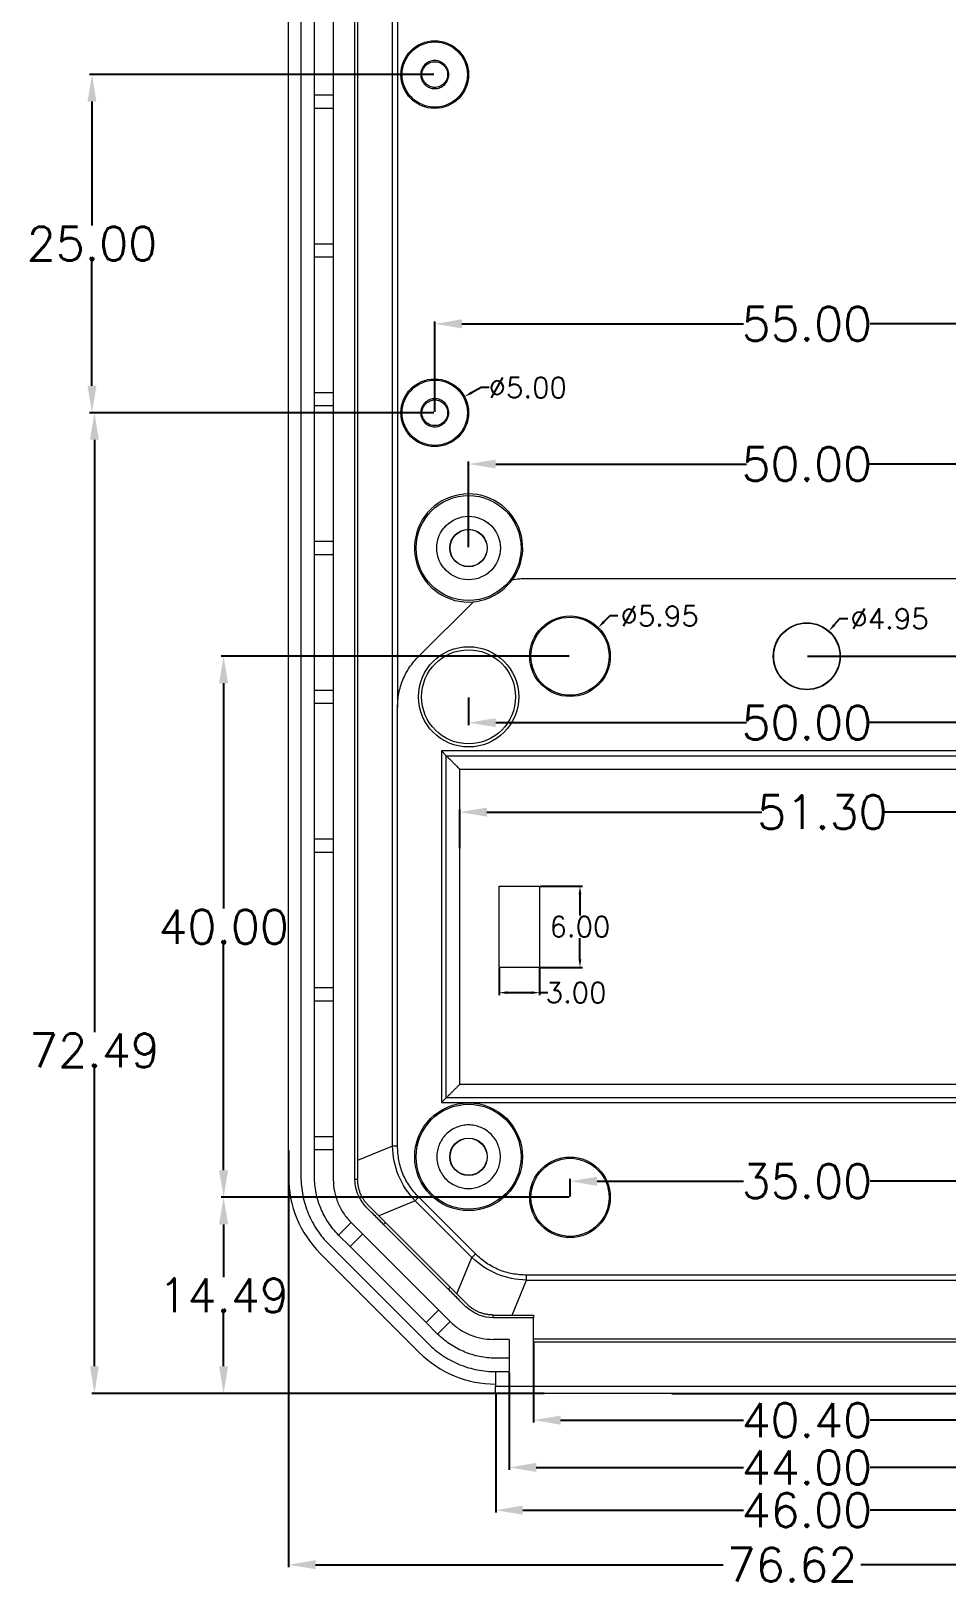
# Model space of a CAD drawing. Header units: inches. Extents: x 1153 to 4140, y 573 to 968.
# Drawn here: x 3129.9 to 3197.6, y 750.1 to 865.1 of the extents above; entities that cross this region are included whole.
import ezdxf

# ---------------------------------------------------------------- set-up
doc = ezdxf.new("R2010")
doc.units = ezdxf.units.IN
doc.styles.get("Standard").update_dxf_attribs({"font": 'txt', "bigfont": 'gbcbig.shx'})
doc.dimstyles.new('2', dxfattribs={"dimtxt": 1.5, "dimasz": 0.6, "dimexe": 0.18, "dimexo": 0.0625, "dimgap": 0.09, "dimtad": 0, "dimtih": 1, "dimtoh": 1, "dimzin": 0, "dimdsep": 46, "dimtxsty": 'Standard', "dimcen": 0, "dimadec": 0, "dimazin": 2, "dimtfac": 1, "dimtofl": 0, "dimtmove": 0, "dimatfit": 3, "dimfxl": 1, "dimtolj": 1, "dimtzin": 0, "dimarcsym": 0})
doc.dimstyles.new('2.5', dxfattribs={"dimtxt": 2.5, "dimasz": 2, "dimexe": 0.18, "dimexo": 0.0625, "dimgap": 0.09, "dimtad": 0, "dimtih": 1, "dimtoh": 1, "dimzin": 0, "dimdsep": 46, "dimtxsty": 'Standard', "dimcen": 2, "dimadec": 0, "dimazin": 0, "dimtfac": 1, "dimtofl": 0, "dimtmove": 0, "dimatfit": 3, "dimfxl": 1, "dimtolj": 1, "dimtzin": 0, "dimarcsym": 0})

# ---------------------------------------------------------------- blocks, each defined once
blk = doc.blocks.new('*D220')
at = {"color": 0, "lineweight": -2, "transparency": 16777216}
for p, q in [((3148.92, 782.35), (3148.92, 751.55)), ((3225.53, 782.92), (3225.53, 751.55)), ((3150.92, 751.73), (3181.04, 751.73)), ((3223.53, 751.73), (3191.22, 751.73))]:
    blk.add_line(p, q, dxfattribs=at)
at = {"color": 0, "transparency": 16777216}
for points in [[(3150.92, 752.07), (3150.92, 751.4), (3148.92, 751.73)], [(3223.53, 752.07), (3223.53, 751.4), (3225.53, 751.73)]]:
    blk.add_solid(points, dxfattribs=at)
at = {"layer": 'Defpoints', "color": 0, "transparency": 16777216}
for p in [(3148.92, 782.41), (3225.53, 782.98), (3225.53, 751.73)]:
    blk.add_point(p, dxfattribs=at)
at = {"color": 0, "transparency": 16777216, "insert": (3186.13, 751.73), "char_height": 2.5, "attachment_point": 5}
blk.add_mtext('\\A1;76.62', dxfattribs=at)
blk = doc.blocks.new('*D221')
at = {"color": 0, "lineweight": -2, "transparency": 16777216}
for p, q in [((3164.23, 764.34), (3164.23, 755.58)), ((3210.23, 764.34), (3210.23, 755.58)), ((3166.23, 755.76), (3182.55, 755.76)), ((3208.23, 755.76), (3191.9, 755.76))]:
    blk.add_line(p, q, dxfattribs=at)
at = {"color": 0, "transparency": 16777216}
for points in [[(3166.23, 756.1), (3166.23, 755.43), (3164.23, 755.76)], [(3208.23, 756.1), (3208.23, 755.43), (3210.23, 755.76)]]:
    blk.add_solid(points, dxfattribs=at)
at = {"layer": 'Defpoints', "color": 0, "transparency": 16777216}
for p in [(3164.23, 764.4), (3210.23, 764.4), (3210.23, 755.76)]:
    blk.add_point(p, dxfattribs=at)
at = {"color": 0, "transparency": 16777216, "insert": (3187.23, 755.76), "char_height": 2.5, "attachment_point": 5}
blk.add_mtext('\\A1;46.00', dxfattribs=at)
blk = doc.blocks.new('*D222')
at = {"color": 0, "lineweight": -2, "transparency": 16777216}
for p, q in [((3167.03, 768.13), (3167.03, 762.24)), ((3207.43, 768.13), (3207.43, 762.24)), ((3169.03, 762.42), (3182.55, 762.42)), ((3205.43, 762.42), (3191.9, 762.42))]:
    blk.add_line(p, q, dxfattribs=at)
at = {"color": 0, "transparency": 16777216}
for points in [[(3169.03, 762.75), (3169.03, 762.08), (3167.03, 762.42)], [(3205.43, 762.75), (3205.43, 762.08), (3207.43, 762.42)]]:
    blk.add_solid(points, dxfattribs=at)
at = {"layer": 'Defpoints', "color": 0, "transparency": 16777216}
for p in [(3167.03, 768.19), (3207.43, 768.19), (3207.43, 762.42)]:
    blk.add_point(p, dxfattribs=at)
at = {"color": 0, "transparency": 16777216, "insert": (3187.23, 762.42), "char_height": 2.5, "attachment_point": 5}
blk.add_mtext('\\A1;40.40', dxfattribs=at)
blk = doc.blocks.new('*D223')
at = {"color": 0, "lineweight": -2, "transparency": 16777216}
for p, q in [((3165.23, 765.94), (3165.23, 758.74)), ((3209.23, 765.94), (3209.23, 758.74)), ((3167.23, 758.92), (3182.55, 758.92)), ((3207.23, 758.92), (3191.9, 758.92))]:
    blk.add_line(p, q, dxfattribs=at)
at = {"color": 0, "transparency": 16777216}
for points in [[(3167.23, 759.26), (3167.23, 758.59), (3165.23, 758.92)], [(3207.23, 759.26), (3207.23, 758.59), (3209.23, 758.92)]]:
    blk.add_solid(points, dxfattribs=at)
at = {"layer": 'Defpoints', "color": 0, "transparency": 16777216}
for p in [(3165.23, 766), (3209.23, 766), (3209.23, 758.92)]:
    blk.add_point(p, dxfattribs=at)
at = {"color": 0, "transparency": 16777216, "insert": (3187.23, 758.92), "char_height": 2.5, "attachment_point": 5}
blk.add_mtext('\\A1;44.00', dxfattribs=at)
blk = doc.blocks.new('*D224')
at = {"color": 0, "lineweight": -2, "transparency": 16777216}
for p, q in [((3169.73, 778.95), (3169.73, 780.26)), ((3171.73, 780.08), (3182.55, 780.08)), ((3202.73, 780.08), (3191.9, 780.08)), ((3204.73, 778.95), (3204.73, 780.26))]:
    blk.add_line(p, q, dxfattribs=at)
at = {"color": 0, "transparency": 16777216}
for points in [[(3171.73, 780.41), (3171.73, 779.74), (3169.73, 780.08)], [(3202.73, 780.41), (3202.73, 779.74), (3204.73, 780.08)]]:
    blk.add_solid(points, dxfattribs=at)
at = {"layer": 'Defpoints', "color": 0, "transparency": 16777216}
for p in [(3204.73, 780.08), (3169.73, 778.89), (3204.73, 778.89)]:
    blk.add_point(p, dxfattribs=at)
at = {"color": 0, "transparency": 16777216, "insert": (3187.23, 780.08), "char_height": 2.5, "attachment_point": 5}
blk.add_mtext('\\A1;35.00', dxfattribs=at)
blk = doc.blocks.new('*D225')
at = {"color": 0, "lineweight": -2, "transparency": 16777216}
for p, q in [((3212.88, 808.94), (3212.88, 807.19)), ((3161.58, 804.71), (3161.58, 807.55)), ((3163.58, 807.37), (3183.91, 807.37)), ((3210.88, 807.37), (3192.84, 807.37))]:
    blk.add_line(p, q, dxfattribs=at)
at = {"color": 0, "transparency": 16777216}
for points in [[(3163.58, 807.7), (3163.58, 807.03), (3161.58, 807.37)], [(3210.88, 807.7), (3210.88, 807.03), (3212.88, 807.37)]]:
    blk.add_solid(points, dxfattribs=at)
at = {"layer": 'Defpoints', "color": 0, "transparency": 16777216}
for p in [(3212.88, 809), (3161.58, 807.37), (3161.58, 804.65)]:
    blk.add_point(p, dxfattribs=at)
at = {"color": 0, "transparency": 16777216, "insert": (3188.38, 807.37), "char_height": 2.5, "attachment_point": 5}
blk.add_mtext('\\A1;51.30', dxfattribs=at)
blk = doc.blocks.new('*D226')
at = {"color": 0, "lineweight": -2, "transparency": 16777216}
for p, q in [((3162.23, 815.83), (3162.23, 813.8)), ((3212.23, 815.83), (3212.23, 813.8)), ((3164.23, 813.98), (3182.76, 813.98)), ((3210.23, 813.98), (3191.69, 813.98))]:
    blk.add_line(p, q, dxfattribs=at)
at = {"color": 0, "transparency": 16777216}
for points in [[(3164.23, 814.31), (3164.23, 813.65), (3162.23, 813.98)], [(3210.23, 814.31), (3210.23, 813.65), (3212.23, 813.98)]]:
    blk.add_solid(points, dxfattribs=at)
at = {"layer": 'Defpoints', "color": 0, "transparency": 16777216}
for p in [(3162.23, 815.89), (3212.23, 815.89), (3212.23, 813.98)]:
    blk.add_point(p, dxfattribs=at)
at = {"color": 0, "transparency": 16777216, "insert": (3187.23, 813.98), "char_height": 2.5, "attachment_point": 5}
blk.add_mtext('\\A1;50.00', dxfattribs=at)
blk = doc.blocks.new('*D227')
at = {"color": 0, "lineweight": -2, "transparency": 16777216}
for p, q in [((3162.23, 826.95), (3162.23, 833.28)), ((3164.23, 833.1), (3182.76, 833.1)), ((3210.23, 833.1), (3191.69, 833.1)), ((3212.23, 826.95), (3212.23, 833.28))]:
    blk.add_line(p, q, dxfattribs=at)
at = {"color": 0, "transparency": 16777216}
for points in [[(3164.23, 833.43), (3164.23, 832.77), (3162.23, 833.1)], [(3210.23, 833.43), (3210.23, 832.77), (3212.23, 833.1)]]:
    blk.add_solid(points, dxfattribs=at)
at = {"layer": 'Defpoints', "color": 0, "transparency": 16777216}
for p in [(3212.23, 833.1), (3162.23, 826.89), (3212.23, 826.89)]:
    blk.add_point(p, dxfattribs=at)
at = {"color": 0, "transparency": 16777216, "insert": (3187.23, 833.1), "char_height": 2.5, "attachment_point": 5}
blk.add_mtext('\\A1;50.00', dxfattribs=at)
blk = doc.blocks.new('*D228')
at = {"color": 0, "lineweight": -2, "transparency": 16777216}
for p, q in [((3159.73, 836.95), (3159.73, 843.64)), ((3161.73, 843.46), (3182.55, 843.46)), ((3212.73, 843.46), (3191.9, 843.46)), ((3214.73, 836.95), (3214.73, 843.64))]:
    blk.add_line(p, q, dxfattribs=at)
at = {"color": 0, "transparency": 16777216}
for points in [[(3161.73, 843.8), (3161.73, 843.13), (3159.73, 843.46)], [(3212.73, 843.8), (3212.73, 843.13), (3214.73, 843.46)]]:
    blk.add_solid(points, dxfattribs=at)
at = {"layer": 'Defpoints', "color": 0, "transparency": 16777216}
for p in [(3214.73, 843.46), (3159.73, 836.89), (3214.73, 836.89)]:
    blk.add_point(p, dxfattribs=at)
at = {"color": 0, "transparency": 16777216, "insert": (3187.23, 843.46), "char_height": 2.5, "attachment_point": 5}
blk.add_mtext('\\A1;55.00', dxfattribs=at)
blk = doc.blocks.new('*D234')
at = {"color": 0, "lineweight": -2, "transparency": 16777216}
for p, q in [((3169.66, 778.89), (3143.94, 778.89)), ((3144.12, 776.89), (3144.12, 772.98)), ((3144.12, 766.4), (3144.12, 770.3)), ((3167.81, 764.4), (3143.94, 764.4))]:
    blk.add_line(p, q, dxfattribs=at)
at = {"color": 0, "transparency": 16777216}
for points in [[(3143.78, 776.89), (3144.45, 776.89), (3144.12, 778.89)], [(3143.78, 766.4), (3144.45, 766.4), (3144.12, 764.4)]]:
    blk.add_solid(points, dxfattribs=at)
at = {"layer": 'Defpoints', "color": 0, "transparency": 16777216}
for p in [(3144.12, 778.89), (3169.73, 778.89), (3167.88, 764.4)]:
    blk.add_point(p, dxfattribs=at)
at = {"color": 0, "transparency": 16777216, "insert": (3144.12, 771.64), "char_height": 2.5, "attachment_point": 5}
blk.add_mtext('\\A1;14.49', dxfattribs=at)
blk = doc.blocks.new('*D235')
at = {"color": 0, "lineweight": -2, "transparency": 16777216}
for p, q in [((3169.66, 818.89), (3143.94, 818.89)), ((3144.12, 816.89), (3144.12, 800.23)), ((3144.12, 780.89), (3144.12, 797.55)), ((3169.66, 778.89), (3143.94, 778.89))]:
    blk.add_line(p, q, dxfattribs=at)
at = {"color": 0, "transparency": 16777216}
for points in [[(3143.78, 816.89), (3144.45, 816.89), (3144.12, 818.89)], [(3143.78, 780.89), (3144.45, 780.89), (3144.12, 778.89)]]:
    blk.add_solid(points, dxfattribs=at)
at = {"layer": 'Defpoints', "color": 0, "transparency": 16777216}
for p in [(3144.12, 818.89), (3169.73, 818.89), (3169.73, 778.89)]:
    blk.add_point(p, dxfattribs=at)
at = {"color": 0, "transparency": 16777216, "insert": (3144.12, 798.89), "char_height": 2.5, "attachment_point": 5}
blk.add_mtext('\\A1;40.00', dxfattribs=at)
blk = doc.blocks.new('*D236')
at = {"color": 0, "lineweight": -2, "transparency": 16777216}
for p, q in [((3159.66, 836.89), (3134.39, 836.89)), ((3134.57, 834.89), (3134.57, 791.09)), ((3134.57, 766.4), (3134.57, 788.41)), ((3165.79, 764.4), (3134.39, 764.4))]:
    blk.add_line(p, q, dxfattribs=at)
at = {"color": 0, "transparency": 16777216}
for points in [[(3134.24, 834.89), (3134.9, 834.89), (3134.57, 836.89)], [(3134.24, 766.4), (3134.9, 766.4), (3134.57, 764.4)]]:
    blk.add_solid(points, dxfattribs=at)
at = {"layer": 'Defpoints', "color": 0, "transparency": 16777216}
for p in [(3134.57, 836.89), (3159.73, 836.89), (3165.86, 764.4)]:
    blk.add_point(p, dxfattribs=at)
at = {"color": 0, "transparency": 16777216, "insert": (3134.57, 789.75), "char_height": 2.5, "attachment_point": 5}
blk.add_mtext('\\A1;72.49', dxfattribs=at)
blk = doc.blocks.new('*D237')
at = {"color": 0, "lineweight": -2, "transparency": 16777216}
for p, q in [((3159.66, 861.89), (3134.21, 861.89)), ((3134.39, 859.89), (3134.39, 850.73)), ((3134.39, 838.89), (3134.39, 848.05)), ((3159.66, 836.89), (3134.21, 836.89))]:
    blk.add_line(p, q, dxfattribs=at)
at = {"color": 0, "transparency": 16777216}
for points in [[(3134.06, 859.89), (3134.72, 859.89), (3134.39, 861.89)], [(3134.06, 838.89), (3134.72, 838.89), (3134.39, 836.89)]]:
    blk.add_solid(points, dxfattribs=at)
at = {"layer": 'Defpoints', "color": 0, "transparency": 16777216}
for p in [(3159.73, 861.89), (3134.39, 836.89), (3159.73, 836.89)]:
    blk.add_point(p, dxfattribs=at)
at = {"color": 0, "transparency": 16777216, "insert": (3134.39, 849.39), "char_height": 2.5, "attachment_point": 5}
blk.add_mtext('\\A1;25.00', dxfattribs=at)
blk = doc.blocks.new('*D238')
at = {"color": 0, "lineweight": -2, "transparency": 16777216}
for p, q in [((3167.54, 801.89), (3170.64, 801.89)), ((3170.46, 801.29), (3170.46, 799.73)), ((3170.46, 796.49), (3170.46, 798.05)), ((3167.54, 795.89), (3170.64, 795.89))]:
    blk.add_line(p, q, dxfattribs=at)
at = {"color": 0, "transparency": 16777216}
for points in [[(3170.36, 801.29), (3170.56, 801.29), (3170.46, 801.89)], [(3170.36, 796.49), (3170.56, 796.49), (3170.46, 795.89)]]:
    blk.add_solid(points, dxfattribs=at)
at = {"layer": 'Defpoints', "color": 0, "transparency": 16777216}
for p in [(3167.48, 801.89), (3170.46, 801.89), (3167.48, 795.89)]:
    blk.add_point(p, dxfattribs=at)
at = {"color": 0, "transparency": 16777216, "insert": (3170.46, 798.89), "char_height": 1.5, "attachment_point": 5}
blk.add_mtext('\\A1;6.00', dxfattribs=at)
blk = doc.blocks.new('*D239')
at = {"color": 0, "lineweight": -2, "transparency": 16777216}
for p, q in [((3164.48, 795.83), (3164.48, 793.84)), ((3167.48, 795.83), (3167.48, 793.84)), ((3165.08, 794.02), (3166.88, 794.02)), ((3167.48, 794.02), (3168.08, 794.02))]:
    blk.add_line(p, q, dxfattribs=at)
at = {"color": 0, "transparency": 16777216}
for points in [[(3165.08, 794.12), (3165.08, 793.92), (3164.48, 794.02)], [(3166.88, 794.12), (3166.88, 793.92), (3167.48, 794.02)]]:
    blk.add_solid(points, dxfattribs=at)
at = {"layer": 'Defpoints', "color": 0, "transparency": 16777216}
for p in [(3164.48, 795.89), (3167.48, 795.89), (3164.48, 794.02)]:
    blk.add_point(p, dxfattribs=at)
at = {"color": 0, "transparency": 16777216, "insert": (3170.17, 794.02), "char_height": 1.5, "attachment_point": 5}
blk.add_mtext('\\A1;3.00', dxfattribs=at)
blk = doc.blocks.new('*D253')
at = {"color": 0, "lineweight": -2, "transparency": 16777216}
for p, q in [((3163.16, 838.75), (3162.45, 838.37)), ((3163.76, 838.75), (3163.16, 838.75))]:
    blk.add_line(p, q, dxfattribs=at)
at = {"color": 0, "transparency": 16777216}
blk.add_solid([(3162.4, 838.46), (3162.5, 838.28), (3161.92, 838.08)], dxfattribs=at)
at = {"layer": 'Defpoints', "color": 0, "transparency": 16777216}
for p in [(3161.92, 838.08), (3157.53, 835.7)]:
    blk.add_point(p, dxfattribs=at)
at = {"color": 0, "transparency": 16777216, "insert": (3166.6, 838.75), "char_height": 1.5, "attachment_point": 5}
blk.add_mtext('\\A1;∅5.00', dxfattribs=at)
blk = doc.blocks.new('*D256')
at = {"color": 0, "lineweight": -2, "transparency": 16777216}
for p, q in [((3189.65, 821.66), (3189.25, 821.21)), ((3190.25, 821.66), (3189.65, 821.66))]:
    blk.add_line(p, q, dxfattribs=at)
at = {"color": 0, "transparency": 16777216}
blk.add_solid([(3189.18, 821.27), (3189.33, 821.14), (3188.86, 820.75)], dxfattribs=at)
at = {"layer": 'Defpoints', "color": 0, "transparency": 16777216}
for p in [(3188.86, 820.75), (3185.59, 817.03)]:
    blk.add_point(p, dxfattribs=at)
at = {"color": 0, "transparency": 16777216, "insert": (3193.34, 821.66), "char_height": 1.5, "attachment_point": 5}
blk.add_mtext('\\A1;∅4.95', dxfattribs=at)
blk = doc.blocks.new('*D257')
at = {"color": 0, "lineweight": -2, "transparency": 16777216}
for p, q in [((3172.66, 821.87), (3172.23, 821.44)), ((3173.26, 821.87), (3172.66, 821.87))]:
    blk.add_line(p, q, dxfattribs=at)
at = {"color": 0, "transparency": 16777216}
blk.add_solid([(3172.16, 821.51), (3172.31, 821.37), (3171.81, 821.01)], dxfattribs=at)
at = {"layer": 'Defpoints', "color": 0, "transparency": 16777216}
for p in [(3171.81, 821.01), (3167.64, 816.77)]:
    blk.add_point(p, dxfattribs=at)
at = {"color": 0, "transparency": 16777216, "insert": (3176.35, 821.87), "char_height": 1.5, "attachment_point": 5}
blk.add_mtext('\\A1;∅5.95', dxfattribs=at)
blk = doc.blocks.new('*D266')
at = {"color": 0, "lineweight": -2, "transparency": 16777216}
for p, q in [((3187.29, 818.89), (3241.82, 818.89)), ((3241.64, 818.29), (3241.64, 786.28)), ((3241.64, 765), (3241.64, 784.6)), ((3177.26, 764.4), (3241.82, 764.4))]:
    blk.add_line(p, q, dxfattribs=at)
at = {"color": 0, "transparency": 16777216}
for points in [[(3241.54, 818.29), (3241.74, 818.29), (3241.64, 818.89)], [(3241.54, 765), (3241.74, 765), (3241.64, 764.4)]]:
    blk.add_solid(points, dxfattribs=at)
at = {"layer": 'Defpoints', "color": 0, "transparency": 16777216}
for p in [(3187.23, 818.89), (3177.2, 764.4), (3241.64, 764.4)]:
    blk.add_point(p, dxfattribs=at)
at = {"color": 0, "transparency": 16777216, "insert": (3241.64, 785.44), "char_height": 1.5, "attachment_point": 5}
blk.add_mtext('\\A1;54.49', dxfattribs=at)

msp = doc.modelspace()

# ---------------------------------------------------------------- linework, layer by layer
at = {"color": 7, "linetype": 'Continuous', "lineweight": 15}
for p, q in [((3148.918, 780.398), (3148.918, 873.383)), ((3149.836, 873.365), (3149.836, 780.415)), ((3152.226, 873.575), (3152.226, 780.206)), ((3153.826, 780.206), (3153.826, 873.575)), ((3154.026, 873.575), (3154.026, 780.206)), ((3156.604, 782.683), (3156.604, 871.098)), ((3156.981, 871.098), (3156.981, 815.107)), ((3150.836, 860.39), (3150.836, 870.39)), ((3150.836, 860.39), (3152.226, 860.39)), ((3150.836, 859.39), (3150.836, 860.39)), ((3152.226, 859.39), (3150.836, 859.39)), ((3150.836, 849.39), (3150.836, 859.39)), ((3150.836, 849.39), (3152.226, 849.39)), ((3150.836, 848.39), (3150.836, 849.39)), ((3152.226, 848.39), (3150.836, 848.39)), ((3150.836, 838.39), (3150.836, 848.39)), ((3150.836, 838.39), (3152.226, 838.39)), ((3150.836, 837.39), (3150.836, 838.39)), ((3152.226, 837.39), (3150.836, 837.39)), ((3150.836, 827.39), (3150.836, 837.39)), ((3150.836, 826.39), (3150.836, 827.39)), ((3150.836, 827.39), (3152.226, 827.39)), ((3152.226, 826.39), (3150.836, 826.39)), ((3150.836, 816.39), (3150.836, 826.39)), ((3166.519, 824.645), (3207.934, 824.645)), ((3158.544, 818.884), (3162.583, 822.924)), ((3150.836, 816.39), (3152.226, 816.39)), ((3150.836, 815.39), (3150.836, 816.39)), ((3152.226, 815.39), (3150.836, 815.39)), ((3150.836, 805.39), (3150.836, 815.39)), ((3156.981, 782.683), (3156.981, 815.107)), ((3160.226, 811.889), (3160.577, 811.539)), ((3214.226, 811.889), (3160.226, 811.889)), ((3160.226, 811.889), (3160.226, 785.889)), ((3160.577, 811.539), (3213.876, 811.539)), ((3160.577, 786.24), (3160.577, 811.539)), ((3161.576, 810.54), (3212.877, 810.54)), ((3161.576, 787.239), (3161.576, 810.54)), ((3150.836, 805.39), (3152.226, 805.39)), ((3150.836, 804.39), (3150.836, 805.39)), ((3152.226, 804.39), (3150.836, 804.39)), ((3150.836, 794.39), (3150.836, 804.39)), ((3164.476, 801.889), (3167.476, 801.889)), ((3164.476, 795.889), (3164.476, 801.889)), ((3167.476, 801.889), (3167.476, 795.889)), ((3167.476, 795.889), (3164.476, 795.889)), ((3150.836, 794.39), (3152.226, 794.39)), ((3150.836, 793.39), (3150.836, 794.39)), ((3152.226, 793.39), (3150.836, 793.39)), ((3150.836, 783.39), (3150.836, 793.39)), ((3212.877, 787.239), (3161.576, 787.239)), ((3160.577, 786.24), (3160.226, 785.889)), ((3160.226, 785.889), (3214.226, 785.889)), ((3213.876, 786.24), (3160.577, 786.24)), ((3150.836, 783.39), (3152.226, 783.39)), ((3150.836, 782.39), (3150.836, 783.39)), ((3152.226, 782.39), (3150.836, 782.39)), ((3150.836, 780.415), (3150.836, 782.39)), ((3156.604, 782.683), (3154.026, 781.606)), ((3156.981, 782.683), (3156.604, 782.683)), ((3154.026, 780.206), (3153.826, 780.206)), ((3158.277, 778.639), (3155.595, 777.519)), ((3162.475, 774.441), (3158.277, 778.639)), ((3162.742, 774.707), (3158.544, 778.906)), ((3153.544, 777.024), (3152.622, 776.102)), ((3153.544, 777.024), (3160.86, 769.708)), ((3155.948, 776.883), (3156.089, 777.024)), ((3160.719, 772.112), (3155.948, 776.883)), ((3156.089, 777.024), (3160.86, 772.253)), ((3151.915, 775.395), (3159.231, 768.079)), ((3153.47, 775.254), (3152.622, 776.102)), ((3154.392, 776.176), (3153.47, 775.254)), ((3159.09, 769.634), (3153.47, 775.254)), ((3151.261, 774.741), (3158.578, 767.425)), ((3161.355, 771.759), (3162.475, 774.441)), ((3207.934, 773.145), (3166.519, 773.145)), ((3166.519, 772.767), (3166.519, 773.145)), ((3160.86, 772.253), (3160.719, 772.112)), ((3165.442, 770.19), (3166.519, 772.767)), ((3166.519, 772.767), (3207.934, 772.767)), ((3159.09, 769.634), (3160.012, 770.556)), ((3159.938, 768.786), (3159.09, 769.634)), ((3160.86, 769.708), (3159.938, 768.786)), ((3164.042, 769.99), (3164.042, 770.19)), ((3164.042, 770.19), (3167.026, 770.19)), ((3167.026, 769.99), (3164.042, 769.99)), ((3167.026, 770.19), (3167.026, 769.99)), ((3167.026, 768.191), (3167.026, 769.99)), ((3165.226, 768.39), (3164.042, 768.39)), ((3165.226, 768.39), (3165.226, 766.003)), ((3207.426, 768.404), (3167.026, 768.404)), ((3207.426, 768.191), (3167.026, 768.191)), ((3165.226, 767.003), (3164.042, 767.003)), ((3164.042, 766.003), (3164.226, 766.003)), ((3164.226, 766.003), (3164.226, 764.899)), ((3164.226, 766.003), (3165.226, 766.003)), ((3210.226, 764.899), (3164.226, 764.899)), ((3164.226, 764.399), (3164.226, 764.899)), ((3210.226, 764.399), (3164.226, 764.399))]:
    msp.add_line(p, q, dxfattribs=at)
at = {"color": 7, "linetype": 'Continuous', "lineweight": 15, "flags": 128}
for points in [[(3158.277, 778.639), (3158.31, 778.672), (3158.342, 778.704), (3158.375, 778.737), (3158.409, 778.771), (3158.442, 778.804), (3158.476, 778.838), (3158.51, 778.872), (3158.544, 778.906)], [(3162.742, 774.707), (3162.708, 774.674), (3162.674, 774.64), (3162.64, 774.606), (3162.607, 774.573), (3162.573, 774.539), (3162.54, 774.506), (3162.508, 774.474), (3162.475, 774.441)]]:
    msp.add_lwpolyline(points, dxfattribs=at)
at = {"color": 7, "linetype": 'Continuous', "lineweight": 15}
for centre, radius in [((3159.726, 861.89), 2.5), ((3159.726, 861.89), 2.413), ((3159.726, 836.89), 2.5), ((3159.726, 836.89), 2.413), ((3162.226, 826.89), 3.878), ((3162.226, 826.89), 2.35), ((3162.226, 826.89), 1.385), ((3162.226, 826.89), 1.367), ((3169.726, 818.889), 2.977), ((3169.726, 818.889), 2.887), ((3187.226, 818.889), 2.477), ((3187.226, 818.889), 2.448), ((3162.226, 815.889), 3.705), ((3162.226, 815.889), 3.471), ((3162.226, 781.89), 3.983), ((3162.226, 781.89), 3.878), ((3162.226, 781.89), 1.385), ((3162.226, 781.89), 1.367), ((3169.726, 778.889), 2.977), ((3169.726, 778.889), 2.887)]:
    msp.add_circle(centre, radius, dxfattribs=at)
for radius, start, end in [(4, 324.18779, 274.83958), (3.983, 275.13806, 323.9216)]:
    msp.add_arc((3162.226, 826.89), radius, start, end, dxfattribs=at)
for centre, major_axis, start_param, end_param in [((3156.92, 780.4), (5.659, 5.659), 2.3563468, 3.1415927), ((3164.236, 773.083), (-5.659, -5.659), 0, 0.7843295)]:
    msp.add_ellipse(centre, major_axis=major_axis, ratio=0.9996955, start_param=start_param, end_param=end_param, dxfattribs=at)
for points, knots in [([(3160.764, 861.89), (3160.764, 861.76), (3160.712, 861.489), (3160.481, 861.136), (3160.128, 860.905), (3159.726, 860.828), (3159.325, 860.905), (3158.972, 861.136), (3158.741, 861.489), (3158.664, 861.89), (3158.741, 862.292), (3158.972, 862.644), (3159.325, 862.876), (3159.726, 862.952), (3160.128, 862.876), (3160.481, 862.644), (3160.712, 862.292), (3160.764, 862.021), (3160.764, 861.89)], [0, 0, 0, 0, 0.0600271, 0.125, 0.1899729, 0.25, 0.3100271, 0.375, 0.4399729, 0.5, 0.5600271, 0.625, 0.6899729, 0.75, 0.8100271, 0.875, 0.9399729, 1, 1, 1, 1]), ([(3160.676, 861.89), (3160.676, 862.01), (3160.629, 862.258), (3160.417, 862.581), (3160.094, 862.793), (3159.726, 862.863), (3159.359, 862.793), (3159.036, 862.581), (3158.824, 862.258), (3158.754, 861.89), (3158.824, 861.522), (3159.036, 861.2), (3159.359, 860.988), (3159.726, 860.918), (3160.094, 860.988), (3160.417, 861.2), (3160.629, 861.522), (3160.676, 861.771), (3160.676, 861.89)], [0, 0, 0, 0, 0.0600271, 0.125, 0.1899729, 0.25, 0.3100271, 0.375, 0.4399729, 0.5, 0.5600271, 0.625, 0.6899729, 0.75, 0.8100271, 0.875, 0.9399729, 1, 1, 1, 1]), ([(3160.764, 836.89), (3160.764, 836.76), (3160.712, 836.489), (3160.481, 836.136), (3160.128, 835.905), (3159.726, 835.828), (3159.325, 835.905), (3158.972, 836.136), (3158.741, 836.489), (3158.664, 836.89), (3158.741, 837.292), (3158.972, 837.644), (3159.325, 837.876), (3159.726, 837.952), (3160.128, 837.876), (3160.481, 837.644), (3160.712, 837.292), (3160.764, 837.021), (3160.764, 836.89)], [0, 0, 0, 0, 0.06002712, 0.125, 0.18997288, 0.25, 0.31002712, 0.375, 0.43997288, 0.5, 0.56002712, 0.625, 0.68997288, 0.75, 0.81002712, 0.875, 0.93997288, 1, 1, 1, 1]), ([(3160.676, 836.89), (3160.676, 837.01), (3160.629, 837.258), (3160.417, 837.581), (3160.094, 837.793), (3159.726, 837.863), (3159.359, 837.793), (3159.036, 837.581), (3158.824, 837.258), (3158.754, 836.89), (3158.824, 836.522), (3159.036, 836.2), (3159.359, 835.988), (3159.726, 835.918), (3160.094, 835.988), (3160.417, 836.2), (3160.629, 836.522), (3160.676, 836.771), (3160.676, 836.89)], [0, 0, 0, 0, 0.0600271, 0.125, 0.1899729, 0.25, 0.3100271, 0.375, 0.4399729, 0.5, 0.5600271, 0.625, 0.6899729, 0.75, 0.8100271, 0.875, 0.9399729, 1, 1, 1, 1]), ([(3156.981, 815.107), (3156.981, 815.46), (3157.011, 815.807), (3157.107, 816.321), (3157.147, 816.491), (3157.247, 816.827), (3157.306, 816.995), (3157.506, 817.48), (3157.673, 817.786), (3158.066, 818.363), (3158.294, 818.635), (3158.544, 818.884)], [0, 0, 0, 0, 0.25, 0.25, 0.375, 0.375, 0.5, 0.5, 0.75, 0.75, 1, 1, 1, 1]), ([(3160.577, 811.539), (3160.578, 811.538), (3160.581, 811.535), (3160.592, 811.524), (3160.608, 811.508), (3160.629, 811.486), (3160.671, 811.444), (3160.751, 811.365), (3160.878, 811.238), (3161.036, 811.08), (3161.199, 810.917), (3161.383, 810.733), (3161.505, 810.611), (3161.576, 810.54)], [0, 0, 0, 0, 0.03908909, 0.07870148, 0.1190365, 0.16028299, 0.20261761, 0.3178154, 0.44710582, 0.57499276, 0.72452559, 0.83850747, 1, 1, 1, 1]), ([(3161.576, 787.239), (3161.545, 787.208), (3161.486, 787.149), (3161.404, 787.066), (3161.332, 786.994), (3161.27, 786.933), (3161.168, 786.831), (3161.036, 786.699), (3160.878, 786.541), (3160.751, 786.414), (3160.664, 786.327), (3160.614, 786.277), (3160.586, 786.249), (3160.58, 786.243), (3160.577, 786.24)], [0, 0, 0, 0, 0.0703505, 0.1330895, 0.1882174, 0.2357359, 0.2756477, 0.4251556, 0.5530573, 0.6823256, 0.7975365, 0.8674237, 0.9346203, 1, 1, 1, 1]), ([(3159.876, 781.89), (3159.876, 782.038), (3159.904, 782.333), (3160.032, 782.772), (3160.248, 783.19), (3160.553, 783.563), (3160.927, 783.869), (3161.344, 784.084), (3161.783, 784.213), (3162.226, 784.254), (3162.669, 784.213), (3163.108, 784.084), (3163.526, 783.869), (3163.899, 783.563), (3164.205, 783.19), (3164.42, 782.772), (3164.549, 782.333), (3164.59, 781.89), (3164.549, 781.447), (3164.421, 781.009), (3164.205, 780.591), (3163.899, 780.217), (3163.526, 779.912), (3163.108, 779.696), (3162.67, 779.567), (3162.227, 779.527), (3161.783, 779.567), (3161.345, 779.696), (3160.927, 779.912), (3160.554, 780.217), (3160.248, 780.59), (3160.032, 781.008), (3159.903, 781.447), (3159.876, 781.743), (3159.876, 781.89)], [0, 0, 0, 0, 0.0300099, 0.060001, 0.0924818, 0.124999, 0.1574798, 0.189997, 0.21998, 0.249999, 0.279982, 0.310001, 0.3424818, 0.374999, 0.4074798, 0.439997, 0.46998, 0.499999, 0.529982, 0.560001, 0.5924818, 0.624999, 0.6574798, 0.689997, 0.71998, 0.749999, 0.779982, 0.810001, 0.8424818, 0.874999, 0.9074798, 0.939997, 0.9700079, 1, 1, 1, 1]), ([(3158.544, 778.906), (3158.294, 779.155), (3158.07, 779.422), (3157.775, 779.854), (3157.684, 780.002), (3157.516, 780.311), (3157.44, 780.471), (3157.239, 780.956), (3157.141, 781.29), (3157.012, 781.976), (3156.981, 782.33), (3156.981, 782.683)], [0, 0, 0, 0, 0.25, 0.25, 0.375, 0.375, 0.5, 0.5, 0.75, 0.75, 1, 1, 1, 1]), ([(3149.836, 780.415), (3149.836, 779.947), (3149.882, 779.484), (3150.065, 778.567), (3150.2, 778.125), (3150.464, 777.486), (3150.563, 777.277), (3150.782, 776.867), (3150.902, 776.665), (3151.29, 776.085), (3151.584, 775.726), (3151.915, 775.395)], [0, 0, 0, 0, 0.25, 0.25, 0.5, 0.5, 0.625, 0.625, 0.75, 0.75, 1, 1, 1, 1]), ([(3152.622, 776.102), (3152.338, 776.387), (3152.084, 776.696), (3151.638, 777.364), (3151.452, 777.715), (3151.224, 778.264), (3151.157, 778.451), (3151.041, 778.833), (3150.992, 779.028), (3150.875, 779.616), (3150.836, 780.013), (3150.836, 780.415)], [0, 0, 0, 0, 0.25, 0.25, 0.5, 0.5, 0.625, 0.625, 0.75, 0.75, 1, 1, 1, 1]), ([(3152.226, 780.206), (3152.226, 779.909), (3152.255, 779.617), (3152.369, 779.042), (3152.456, 778.757), (3152.681, 778.212), (3152.819, 777.954), (3153.145, 777.465), (3153.334, 777.234), (3153.544, 777.024)], [0, 0, 0, 0, 0.25, 0.25, 0.5, 0.5, 0.75, 0.75, 1, 1, 1, 1]), ([(3155.948, 776.883), (3155.717, 777.114), (3155.49, 777.35), (3155.019, 777.803), (3154.775, 778.021), (3154.119, 778.804), (3153.826, 779.503), (3153.826, 780.206)], [0, 0, 0, 0, 0.25, 0.25, 0.5, 0.5, 1, 1, 1, 1]), ([(3154.707, 778.414), (3154.686, 778.437), (3154.648, 778.481), (3154.59, 778.553), (3154.537, 778.625), (3154.462, 778.733), (3154.372, 778.876), (3154.279, 779.061), (3154.221, 779.196), (3154.173, 779.325), (3154.137, 779.437), (3154.105, 779.556), (3154.077, 779.677), (3154.056, 779.804), (3154.041, 779.916), (3154.033, 780.016), (3154.027, 780.112), (3154.027, 780.175), (3154.026, 780.206)], [0, 0, 0, 0, 0.0742438, 0.1404839, 0.1989761, 0.2500958, 0.3747272, 0.4354337, 0.5000628, 0.5569786, 0.6249049, 0.6718595, 0.7501485, 0.8233378, 0.875173, 0.9219694, 0.9630923, 1, 1, 1, 1]), ([(3154.707, 778.414), (3154.715, 778.405), (3154.731, 778.387), (3154.753, 778.363), (3154.775, 778.34), (3154.8, 778.315), (3154.83, 778.284), (3154.866, 778.248), (3154.906, 778.207), (3154.96, 778.153), (3155.03, 778.084), (3155.088, 778.026), (3155.136, 777.978), (3155.182, 777.932), (3155.224, 777.89), (3155.266, 777.848), (3155.307, 777.807), (3155.349, 777.765), (3155.381, 777.733), (3155.396, 777.718)], [0, 0, 0, 0, 0.03917417, 0.08080049, 0.12547256, 0.1703265, 0.25200233, 0.32529739, 0.37751876, 0.44328239, 0.50135403, 0.55542792, 0.62602816, 0.68250538, 0.75076847, 0.81324001, 0.87558831, 0.94115335, 1, 1, 1, 1]), ([(3156.089, 777.024), (3156.077, 777.037), (3156.049, 777.065), (3156.006, 777.108), (3155.958, 777.155), (3155.896, 777.218), (3155.821, 777.293), (3155.73, 777.384), (3155.638, 777.476), (3155.547, 777.567), (3155.464, 777.65), (3155.419, 777.694), (3155.396, 777.718)], [0, 0, 0, 0, 0.0522409, 0.1110467, 0.1769361, 0.2502856, 0.377236, 0.5026454, 0.6357827, 0.7515141, 0.8688523, 1, 1, 1, 1]), ([(3166.519, 773.145), (3166.166, 773.145), (3165.819, 773.175), (3165.305, 773.271), (3165.135, 773.311), (3164.798, 773.411), (3164.631, 773.47), (3164.146, 773.67), (3163.84, 773.836), (3163.263, 774.23), (3162.991, 774.458), (3162.742, 774.707)], [0, 0, 0, 0, 0.25, 0.25, 0.375, 0.375, 0.5, 0.5, 0.75, 0.75, 1, 1, 1, 1]), ([(3164.042, 769.99), (3163.342, 769.99), (3162.643, 770.281), (3161.859, 770.937), (3161.641, 771.181), (3161.186, 771.653), (3160.951, 771.88), (3160.719, 772.112)], [0, 0, 0, 0, 0.5, 0.5, 0.75, 0.75, 1, 1, 1, 1]), ([(3160.86, 772.253), (3160.873, 772.24), (3160.901, 772.213), (3160.944, 772.17), (3160.992, 772.122), (3161.054, 772.06), (3161.129, 771.984), (3161.22, 771.894), (3161.312, 771.802), (3161.403, 771.71), (3161.487, 771.627), (3161.531, 771.582), (3161.555, 771.559)], [0, 0, 0, 0, 0.0522859, 0.1110807, 0.176872, 0.2500078, 0.3770621, 0.5027613, 0.6351529, 0.7511826, 0.868403, 1, 1, 1, 1]), ([(3162.253, 770.868), (3162.244, 770.876), (3162.225, 770.893), (3162.201, 770.915), (3162.175, 770.94), (3162.148, 770.966), (3162.118, 770.996), (3162.085, 771.029), (3162.045, 771.069), (3161.99, 771.123), (3161.921, 771.193), (3161.863, 771.251), (3161.816, 771.298), (3161.769, 771.344), (3161.728, 771.386), (3161.685, 771.429), (3161.644, 771.47), (3161.602, 771.512), (3161.57, 771.544), (3161.555, 771.559)], [0, 0, 0, 0, 0.0371256, 0.0788902, 0.1255253, 0.1888573, 0.2522538, 0.3238537, 0.3778327, 0.4432171, 0.5015392, 0.5557488, 0.626064, 0.6815699, 0.7507436, 0.8130924, 0.875528, 0.9413009, 1, 1, 1, 1]), ([(3164.042, 770.19), (3164.024, 770.19), (3163.988, 770.191), (3163.933, 770.192), (3163.876, 770.195), (3163.817, 770.199), (3163.742, 770.207), (3163.641, 770.219), (3163.516, 770.241), (3163.396, 770.268), (3163.277, 770.3), (3163.165, 770.335), (3163.036, 770.383), (3162.903, 770.44), (3162.72, 770.532), (3162.565, 770.628), (3162.439, 770.716), (3162.342, 770.791), (3162.284, 770.841), (3162.253, 770.868)], [0, 0, 0, 0, 0.0218936, 0.0449948, 0.0696672, 0.0962105, 0.1248663, 0.177401, 0.2498935, 0.3257475, 0.3749162, 0.4426022, 0.4995613, 0.5639617, 0.6248811, 0.7492227, 0.818836, 0.902162, 1, 1, 1, 1]), ([(3160.86, 769.708), (3161.07, 769.498), (3161.297, 769.312), (3161.784, 768.986), (3162.047, 768.846), (3162.591, 768.62), (3162.872, 768.535), (3163.448, 768.42), (3163.745, 768.39), (3164.042, 768.39)], [0, 0, 0, 0, 0.25, 0.25, 0.5, 0.5, 0.75, 0.75, 1, 1, 1, 1]), ([(3164.042, 767.003), (3163.658, 767.017), (3163.279, 767.066), (3162.529, 767.235), (3162.168, 767.354), (3161.474, 767.656), (3161.137, 767.84), (3160.504, 768.271), (3160.21, 768.514), (3159.938, 768.786)], [0, 0, 0, 0, 0.25, 0.25, 0.5, 0.5, 0.75, 0.75, 1, 1, 1, 1]), ([(3159.231, 768.079), (3159.55, 767.761), (3159.895, 767.475), (3160.64, 766.97), (3161.03, 766.757), (3161.641, 766.493), (3161.849, 766.415), (3162.274, 766.277), (3162.492, 766.218), (3163.148, 766.072), (3163.592, 766.016), (3164.042, 766.003)], [0, 0, 0, 0, 0.25, 0.25, 0.5, 0.5, 0.625, 0.625, 0.75, 0.75, 1, 1, 1, 1])]:
    msp.add_open_spline(points, degree=3, knots=knots, dxfattribs=at)
for points in [[(3165.445, 824.545), (3165.8, 824.613), (3166.158, 824.645), (3166.519, 824.645)], [(3158.277, 778.639), (3157.2, 779.764), (3156.637, 781.123), (3156.604, 782.683)], [(3166.519, 772.767), (3164.959, 772.801), (3163.6, 773.364), (3162.475, 774.441)]]:
    msp.add_open_spline(points, degree=3, dxfattribs=at)

# ---------------------------------------------------------------- dimensions: what is measured, and where the dimension line sits
for base, p1, p2, dimstyle, picture, middle in [((3134.39, 836.89), (3159.726, 861.89), (3159.726, 836.89), '2.5', '*D237', (3134.39, 849.39)), ((3144.117, 818.889), (3169.726, 778.889), (3169.726, 818.889), '2.5', '*D235', (3144.117, 798.889)), ((3170.462, 801.889), (3167.476, 795.889), (3167.476, 801.889), '2', '*D238', (3170.462, 798.889)), ((3144.117, 778.889), (3167.876, 764.399), (3169.726, 778.889), '2.5', '*D234', (3144.117, 771.644))]:
    dim = msp.add_linear_dim(base=base, p1=p1, p2=p2, angle=90, dimstyle=dimstyle)
    dim.commit()
    dim.dimension.update_dxf_attribs({"geometry": picture, "text_midpoint": middle})
for base, p1, p2, picture, middle in [((3214.726, 843.465), (3159.726, 836.89), (3214.726, 836.89), '*D228', (3187.226, 843.465)), ((3212.226, 833.1), (3162.226, 826.89), (3212.226, 826.89), '*D227', (3187.226, 833.1)), ((3212.226, 813.979), (3162.226, 815.889), (3212.226, 815.889), '*D226', (3187.226, 813.979)), ((3204.726, 780.075), (3169.726, 778.889), (3204.726, 778.889), '*D224', (3187.226, 780.075)), ((3207.426, 762.415), (3167.026, 768.191), (3207.426, 768.191), '*D222', (3187.226, 762.415)), ((3209.226, 758.922), (3165.226, 766.003), (3209.226, 766.003), '*D223', (3187.226, 758.922))]:
    dim = msp.add_linear_dim(base=base, p1=p1, p2=p2, dimstyle='2.5')
    dim.commit()
    dim.dimension.update_dxf_attribs({"geometry": picture, "text_midpoint": middle})
dim = msp.add_diameter_dim_2p(p1=(3157.528, 835.699), p2=(3161.924, 838.081), dimstyle='2')
dim.commit()
dim.dimension.update_dxf_attribs({"geometry": '*D253', "text_midpoint": (3166.598, 838.75), "dimtype": 163})
for base, p1, p2, dimstyle, picture, middle in [((3134.57, 836.89), (3165.857, 764.399), (3159.726, 836.89), '2.5', '*D236', (3134.57, 789.747)), ((3241.641, 764.399), (3187.226, 818.889), (3177.197, 764.399), '2', '*D266', (3241.641, 785.437))]:
    dim = msp.add_linear_dim(base=base, p1=p1, p2=p2, angle=90, dimstyle=dimstyle)
    dim.commit()
    dim.dimension.update_dxf_attribs({"geometry": picture, "text_midpoint": middle, "dimtype": 160})
for p1, p2, picture, middle in [((3167.639, 816.766), (3171.814, 821.012), '*D257', (3176.345, 821.868)), ((3185.5949, 817.0252), (3188.8578, 820.7536), '*D256', (3193.3381, 821.6567))]:
    dim = msp.add_diameter_dim_2p(p1=p1, p2=p2, dimstyle='2')
    dim.commit()
    dim.dimension.update_dxf_attribs({"geometry": picture, "text_midpoint": middle})
for base, p1, p2, dimstyle, picture, middle in [((3161.576, 807.368), (3212.877, 809.001), (3161.576, 804.651), '2.5', '*D225', (3188.379, 807.368)), ((3164.476, 794.02), (3167.476, 795.889), (3164.476, 795.889), '2', '*D239', (3170.166, 794.02)), ((3225.534, 751.732), (3148.918, 782.414), (3225.534, 782.979), '2.5', '*D220', (3186.125, 751.732)), ((3210.226, 755.764), (3164.226, 764.399), (3210.226, 764.399), '2.5', '*D221', (3187.226, 755.764))]:
    dim = msp.add_linear_dim(base=base, p1=p1, p2=p2, dimstyle=dimstyle)
    dim.commit()
    dim.dimension.update_dxf_attribs({"geometry": picture, "text_midpoint": middle, "dimtype": 160})

doc.saveas('drawing.dxf')
